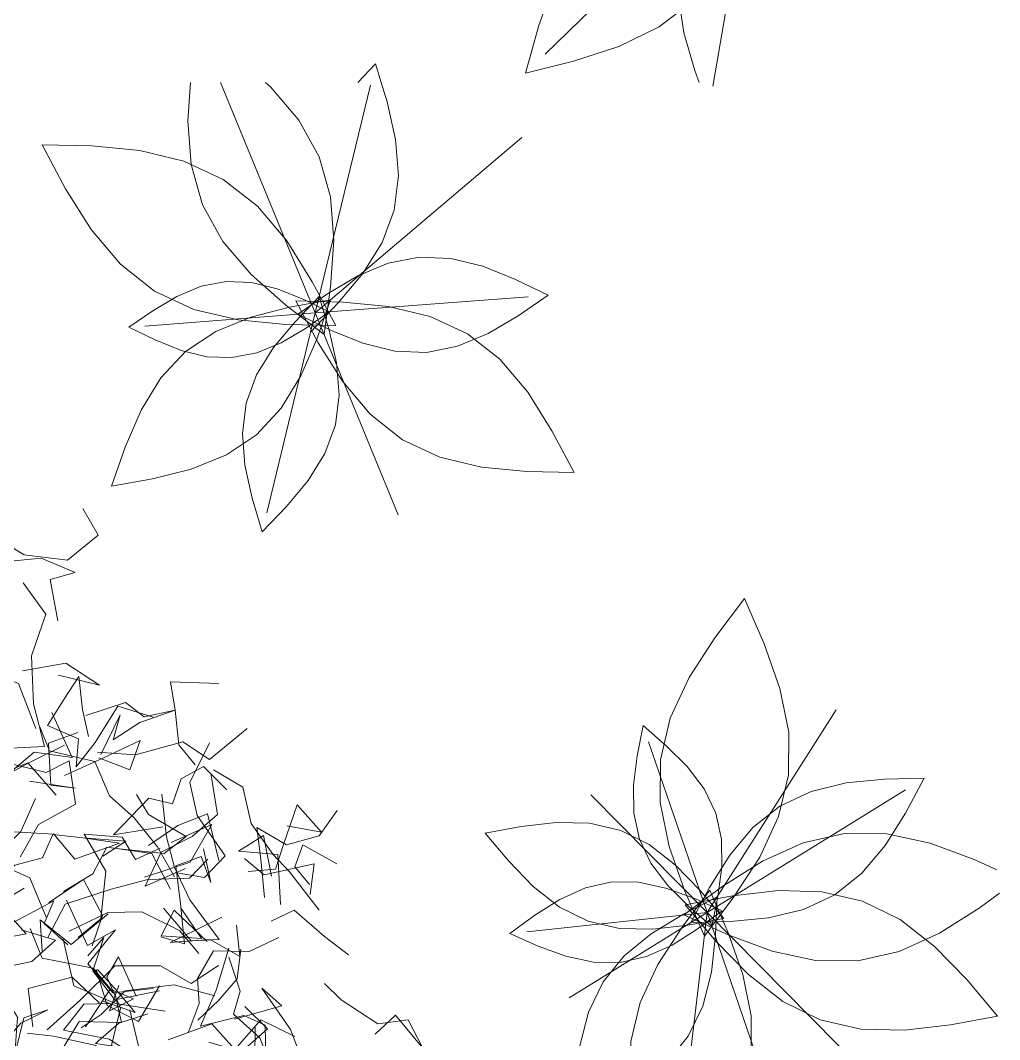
# Model space of a CAD drawing. Header units: metres. Extents: x 0 to 46.1, y -33.1 to 1.9.
# Drawn here: x 42.784 to 43.634, y -18.83 to -17.946 of the extents above; entities that cross this region are included whole.
import ezdxf

# ---------------------------------------------------------------- set-up
doc = ezdxf.new("R2010")
doc.units = ezdxf.units.M
doc.header["$LTSCALE"] = 0.02
doc.layers.add('AB_EXT_MASSIF', color=8, linetype='Continuous', lineweight=9)
doc.layers.add('BLOC_FEUILLAGE', color=7, linetype='Continuous', lineweight=13)
doc.layers.add('ARCHIBOOKS_ARBRE', color=7, linetype='Continuous')

# ---------------------------------------------------------------- blocks, each defined once
blk = doc.blocks.new('AB_ALPHA_11ed163862f4b453')
at = {"layer": 'BLOC_FEUILLAGE', "color": 8, "lineweight": 13, "true_color": 0x878787, "transparency": 33554585}
for points in [[(2.259, 1.471), (2.3184, 1.448), (2.327, 1.5015), (2.3705, 1.4128), (2.4428, 1.3519), (2.5282, 1.3612), (2.5317, 1.4275)], [(2.2098, 1.3303), (2.2262, 1.3803), (2.3052, 1.4344), (2.3976, 1.386), (2.4423, 1.3204), (2.3884, 1.3372), (2.3538, 1.2526)], [(1.829, 1.2761), (1.8879, 1.369), (1.9901, 1.3371), (2.0656, 1.3335), (2.1501, 1.2693), (2.2082, 1.1855), (2.1862, 1.0828)], [(2.117, 1.0768), (2.1812, 1.0397), (2.2114, 1.1308), (2.2642, 1.22), (2.3396, 1.2791), (2.3352, 1.3626)], [(2.2904, 1.1532), (2.3536, 1.0866), (2.3179, 1.166), (2.2303, 1.2039)], [(1.9948, 1.1236), (2.0078, 1.0487), (2.0749, 1.0405), (2.1316, 1.0299), (2.145, 0.9376)], [(2.4131, 0.9646), (2.3621, 1.0268), (2.278, 0.9868), (2.2147, 0.9654), (2.2522, 1.0137), (2.2115, 1.0742), (2.2886, 1.1101)], [(2.2716, 1.1022), (2.3258, 1.1267), (2.2938, 1.0622), (2.2725, 1.006)], [(2.2186, 1.0185), (2.1336, 1.0287), (2.0822, 1.0325), (2.1555, 1.042), (2.218, 0.9871), (2.2344, 1.0931)], [(2.1961, 1.0811), (2.185, 1.0262), (2.2553, 0.9532), (2.2411, 0.8731), (2.26, 0.8041), (2.2679, 0.7236), (2.2636, 0.6494)], [(1.9887, 1.023), (2.0874, 1.0606), (2.1536, 0.9906), (2.2088, 0.9846), (2.1696, 0.8982), (2.0781, 0.9051), (2.0058, 0.8671)], [(2.2579, 1.0259), (2.1924, 1.0413), (2.1467, 0.9621), (2.1874, 0.928), (2.113, 0.9944)], [(2.4334, 0.8288), (2.4272, 0.8845), (2.4617, 0.9517), (2.3972, 0.9758), (2.3805, 1.0244), (2.2928, 1.0472)], [(2.2737, 0.9586), (2.3561, 1.0079), (2.3134, 0.9708), (2.383, 0.9709), (2.4614, 0.9515), (2.4868, 1.0087), (2.5725, 0.9483)], [(2.1037, 0.956), (2.0378, 0.9132), (1.9487, 0.8963), (1.9991, 0.8184), (1.9826, 0.7275)], [(2.2664, 0.9549), (2.3087, 0.897), (2.3618, 0.9379), (2.2749, 0.95), (2.1833, 0.9638)], [(2.2709, 0.9668), (2.3366, 0.9174), (2.4381, 0.8852), (2.4658, 0.8213), (2.5708, 0.8332)], [(2.0235, 0.9212), (2.0945, 0.8698), (2.1029, 0.7989), (2.2031, 0.7756), (2.1432, 0.8284), (2.2172, 0.7719), (2.1577, 0.7712)], [(1.8458, 0.754), (1.9262, 0.7208), (1.9176, 0.7754), (1.8461, 0.7495), (1.745, 0.7418), (1.705, 0.7893), (1.7127, 0.8953)], [(2.1432, 0.8285), (2.0921, 0.8697), (2.0461, 0.8399), (1.9867, 0.8594), (1.9371, 0.8494), (1.8599, 0.8467), (1.7981, 0.8447)], [(2.1961, 0.7653), (2.2724, 0.7036), (2.3325, 0.7088), (2.2902, 0.7933), (2.2917, 0.8441)], [(2.4855, 0.8514), (2.4027, 0.803), (2.3775, 0.734), (2.3803, 0.6277), (2.3173, 0.6123), (2.2698, 0.6561)], [(2.0165, 0.6525), (2.0798, 0.6596), (2.1454, 0.7403), (2.1494, 0.8338), (2.215, 0.7834), (2.2132, 0.7271), (2.2714, 0.7183)], [(2.3015, 0.7542), (2.2024, 0.7976), (2.3094, 0.8225), (2.3461, 0.7847), (2.3916, 0.8199), (2.4469, 0.8159), (2.4614, 0.7457)], [(1.7708, 0.7802), (1.8672, 0.7959), (1.8342, 0.6912), (1.9043, 0.6638), (1.9723, 0.6751), (1.9229, 0.7334)], [(1.9763, 0.8062), (1.9092, 0.8089), (1.9053, 0.7574), (2.0153, 0.7481), (1.9712, 0.7182), (1.9889, 0.6515)], [(2.2064, 0.6053), (2.2181, 0.5131), (2.271, 0.4824), (2.2641, 0.5892), (2.2749, 0.6664), (2.2965, 0.7316), (2.3382, 0.8145)], [(2.4873, 0.4176), (2.4788, 0.5224), (2.4691, 0.574), (2.4655, 0.6556), (2.4937, 0.7316), (2.4609, 0.7978)], [(2.2421, 0.6317), (2.2499, 0.7185), (2.1756, 0.7828), (2.1186, 0.7512), (2.0444, 0.754)], [(2.2932, 0.6513), (2.1988, 0.6669), (2.2685, 0.7102), (2.3434, 0.7015), (2.4155, 0.7114), (2.4519, 0.7947)], [(2.0048, 0.7509), (2.0949, 0.7515), (2.087, 0.6636), (2.0327, 0.6211)], [(2.099, 0.6606), (1.9955, 0.6483), (1.9682, 0.7296), (1.9351, 0.6703)], [(2.0397, 0.7344), (2.0242, 0.6275), (2.0934, 0.6226), (2.0031, 0.5937), (2.0141, 0.5111), (2.0929, 0.4716)], [(2.3633, 0.627), (2.3978, 0.7252), (2.33, 0.7389), (2.2536, 0.7369)], [(1.8474, 0.4643), (1.9195, 0.4986), (1.9948, 0.4471), (2.0169, 0.5053), (2.0077, 0.5794), (1.9271, 0.6578), (1.94, 0.7259)], [(1.9611, 0.6885), (2.0325, 0.7284), (2.1339, 0.7012), (2.2115, 0.6758), (2.2893, 0.6287), (2.3451, 0.6417)], [(2.2984, 0.7158), (2.393, 0.7001), (2.3093, 0.6572), (2.2083, 0.6843)], [(1.9876, 0.6674), (1.952, 0.5701), (2.0067, 0.4885), (2.0879, 0.4157)], [(2.0079, 0.6748), (2.1, 0.663), (2.1632, 0.6242), (2.2093, 0.5455), (2.2172, 0.4809)], [(2.1674, 0.5563), (2.203, 0.5157), (2.2428, 0.5929), (2.2786, 0.6676), (2.3359, 0.6545), (2.3227, 0.596), (2.3491, 0.6658)], [(1.8131, 0.655), (1.8122, 0.5798), (1.7634, 0.5149), (1.8228, 0.5712), (1.8759, 0.5572), (1.8109, 0.5647), (1.7543, 0.5486)], [(2.403, 0.5054), (2.4413, 0.5791), (2.4717, 0.6417), (2.505, 0.5753), (2.5749, 0.553), (2.6376, 0.5777)], [(1.9778, 0.509), (1.9586, 0.5875), (1.8651, 0.6189), (1.8288, 0.5435)], [(2.1016, 0.4597), (2.0101, 0.4961), (2.004, 0.5752), (2.063, 0.6224), (2.0125, 0.6083)], [(2.404, 0.572), (2.456, 0.544), (2.4983, 0.578), (2.5719, 0.6355), (2.5833, 0.5567), (2.5281, 0.6097)], [(2.4237, 0.4736), (2.4775, 0.5679), (2.4101, 0.6207), (2.4745, 0.6195), (2.4408, 0.5355)], [(2.4892, 0.4568), (2.5331, 0.5079), (2.4291, 0.5471), (2.4126, 0.6002)], [(2.2468, 0.4933), (2.2238, 0.589), (2.1698, 0.5574), (2.2396, 0.5055), (2.2383, 0.5835)], [(1.8517, 0.5215), (1.946, 0.5364), (2.0501, 0.5581), (2.133, 0.5038), (2.1681, 0.4357), (2.2388, 0.4365)], [(2.0283, 0.3493), (1.9474, 0.4151), (2.0101, 0.4743), (2.0224, 0.5471), (2.0671, 0.5702), (2.0532, 0.4777)], [(2.0139, 0.5716), (2.0246, 0.5068), (2.0314, 0.4489), (1.9856, 0.509)], [(2.1072, 0.4687), (2.027, 0.4288), (1.9895, 0.4948), (2.0118, 0.5735)], [(2.5001, 0.4757), (2.4943, 0.5257), (2.5344, 0.5557), (2.574, 0.4813)], [(1.811, 0.5389), (1.8556, 0.5026), (1.9218, 0.4349), (1.8676, 0.406)], [(2.3193, 0.4878), (2.2882, 0.4271), (2.2546, 0.4929), (2.1779, 0.5353), (2.244, 0.527), (2.3022, 0.5201)], [(2.0251, 0.4604), (1.9877, 0.3545), (1.9526, 0.4311), (1.8805, 0.5017), (1.9483, 0.5249), (1.9962, 0.4954)], [(1.9248, 0.4815), (2.014, 0.521), (2.0447, 0.4761), (1.9873, 0.4822), (2.034, 0.5174)], [(1.9153, 0.4849), (1.9678, 0.4857), (2.039, 0.5006), (2.1356, 0.4533), (2.1961, 0.385)], [(2.382, 0.4159), (2.3116, 0.4254), (2.2472, 0.4689), (2.185, 0.4372), (2.1585, 0.3897), (2.1045, 0.3496)], [(2.0548, 0.3461), (1.9704, 0.3978), (1.9228, 0.4395), (1.9895, 0.4491), (2.0533, 0.4319)], [(2.2783, 0.4556), (2.2058, 0.3941), (2.1343, 0.3468), (2.2261, 0.3154), (2.2529, 0.2725), (2.2153, 0.211)], [(2.3869, 0.4544), (2.442, 0.4469), (2.4664, 0.3637), (2.4877, 0.3022)], [(2.2986, 0.4394), (2.2568, 0.3897), (2.1984, 0.3723), (2.1368, 0.3607)], [(2.2164, 0.1975), (2.2285, 0.2557), (2.2089, 0.3297), (2.2481, 0.3634), (2.2674, 0.4392)], [(2.0594, 0.3605), (2.1577, 0.3377), (2.1691, 0.2641), (2.2516, 0.2877), (2.2943, 0.2168)], [(2.2044, 0.3196), (2.3064, 0.288), (2.291, 0.3437), (2.2943, 0.2343), (2.2812, 0.1736), (2.3673, 0.1261)], [(2.2381, 0.3305), (2.2535, 0.2632), (2.1789, 0.252), (2.1304, 0.308)], [(2.2323, 0.2796), (2.197, 0.2273), (2.2433, 0.2001), (2.2441, 0.1474), (2.22, 0.0686)], [(2.4105, 0.2778), (2.4215, 0.2288), (2.4599, 0.1417), (2.5195, 0.1135), (2.513, 0.0443), (2.5021, 0.1366), (2.4426, 0.1264)]]:
    blk.add_lwpolyline(points, dxfattribs=at)

msp = doc.modelspace()

# ---------------------------------------------------------------- linework, layer by layer
at = {"layer": 'AB_EXT_MASSIF', "lineweight": 9, "true_color": 0x606060, "transparency": 33554597}
for points in [[(43.43487, -17.78555), (43.42333, -17.8268), (43.4095, -17.8657), (43.39144, -17.90026), (43.36787, -17.92914), (43.33833, -17.95187), (43.30327, -17.96893), (43.26399, -17.98164), (43.22242, -17.992), (43.23397, -17.95075), (43.2478, -17.91185), (43.26585, -17.87729), (43.28942, -17.84841), (43.31896, -17.82568), (43.35402, -17.80862), (43.3933, -17.79591), (43.43487, -17.78555)], [(43.37313, -18), (43.36927, -17.98959), (43.35969, -17.95713), (43.35502, -17.92552), (43.35673, -17.89501), (43.36537, -17.8657), (43.3804, -17.8375), (43.40033, -17.81015), (43.4229, -17.78325)], [(43.42, -17.8), (43.23942, -17.97548)], [(43.42, -17.8), (43.38538, -18)], [(43.07688, -18), (43.09241, -17.98381), (43.09722, -18)], [(43.04769, -18.21867), (43.01457, -18.19331), (42.9844, -18.16674), (42.95969, -18.13792), (42.94211, -18.10617), (42.93224, -18.07124), (42.92951, -18.03338), (42.93177, -18)], [(43.04, -18.2), (42.95767, -18)], [(42.99677, -18), (43.00117, -18.00388), (43.02588, -18.03269), (43.04347, -18.06445), (43.05333, -18.09938), (43.05607, -18.13724), (43.05335, -18.17735), (43.04769, -18.21867)], [(43.09722, -18), (43.10226, -18.01697), (43.10955, -18.0495), (43.11208, -18.08088), (43.1084, -18.11075), (43.09799, -18.13899), (43.08137, -18.16573), (43.06, -18.19131), (43.03606, -18.21627)], [(43.04, -18.2), (43.0879, -18.00241)], [(43.38538, -18), (43.3848, -18.00337)], [(43.04, -18.2), (43.21914, -18.04768)], [(43.05784, -18.21098), (43.01458, -18.2099), (42.97305, -18.20599), (42.93474, -18.19687), (42.90062, -18.18094), (42.87104, -18.15764), (42.84565, -18.12753), (42.82347, -18.09221), (42.80303, -18.05407), (42.84629, -18.05516), (42.88782, -18.05906), (42.92613, -18.06818), (42.96025, -18.08411), (42.98983, -18.10741), (43.01522, -18.13752), (43.0374, -18.17284), (43.05784, -18.21098)], [(43.02479, -18.20116), (43.05074, -18.18329), (43.07687, -18.16782), (43.10335, -18.15679), (43.13027, -18.15157), (43.15766, -18.15264), (43.18551, -18.15951), (43.21369, -18.17083), (43.24205, -18.18455), (43.21611, -18.20242), (43.18997, -18.21789), (43.1635, -18.22891), (43.13658, -18.23413), (43.10918, -18.23307), (43.08134, -18.2262), (43.05316, -18.21488), (43.02479, -18.20116)], [(43.05217, -18.19907), (43.0314, -18.21337), (43.01049, -18.22575), (42.9893, -18.23458), (42.96776, -18.23875), (42.94583, -18.2379), (42.92355, -18.2324), (42.901, -18.22335), (42.8783, -18.21237), (42.89906, -18.19806), (42.91998, -18.18568), (42.94117, -18.17686), (42.96271, -18.17268), (42.98463, -18.17353), (43.00692, -18.17903), (43.02947, -18.18809), (43.05217, -18.19907)], [(43.05331, -18.18869), (43.0413, -18.22271), (43.0275, -18.25463), (43.01039, -18.28267), (42.98897, -18.30562), (42.96287, -18.32308), (42.93245, -18.33545), (42.89873, -18.34394), (42.86321, -18.35032), (42.87522, -18.31629), (42.88902, -18.28437), (42.90612, -18.25634), (42.92755, -18.23338), (42.95365, -18.21593), (42.98407, -18.20355), (43.01779, -18.19507), (43.05331, -18.18869)], [(43.04346, -18.18572), (43.05211, -18.21481), (43.0585, -18.24336), (43.06072, -18.27089), (43.05749, -18.2971), (43.04836, -18.32188), (43.03378, -18.34534), (43.01503, -18.36779), (42.99402, -18.38969), (42.98537, -18.3606), (42.97897, -18.33206), (42.97675, -18.30452), (42.97999, -18.27831), (42.98912, -18.25353), (43.0037, -18.23007), (43.02245, -18.20762), (43.04346, -18.18572)], [(43.02309, -18.18958), (43.06411, -18.19062), (43.10348, -18.19432), (43.13981, -18.20297), (43.17217, -18.21807), (43.20022, -18.24017), (43.22429, -18.26872), (43.24532, -18.30221), (43.26471, -18.33838), (43.22368, -18.33735), (43.18431, -18.33364), (43.14798, -18.325), (43.11562, -18.30989), (43.08757, -18.2878), (43.0635, -18.25925), (43.04247, -18.22575), (43.02309, -18.18958)], [(43.04, -18.2), (43.22467, -18.18587)], [(43.04, -18.2), (42.89221, -18.2113)], [(43.04, -18.2), (42.99797, -18.37337)], [(43.04, -18.2), (43.11203, -18.37499)], [(43.37756, -18.74049), (43.36063, -18.70136), (43.34694, -18.66262), (43.33924, -18.62459), (43.33937, -18.58749), (43.34796, -18.5514), (43.36437, -18.51624), (43.38678, -18.48179), (43.41242, -18.44773), (43.42935, -18.48686), (43.44304, -18.52561), (43.45074, -18.56364), (43.45061, -18.60074), (43.44202, -18.63683), (43.42561, -18.67199), (43.4032, -18.70643), (43.37756, -18.74049)], [(43.38, -18.72), (43.492, -18.54422)], [(43.38418, -18.7322), (43.36404, -18.71476), (43.34583, -18.69665), (43.33118, -18.67733), (43.32119, -18.65641), (43.31624, -18.63375), (43.31595, -18.6095), (43.31922, -18.58403), (43.32443, -18.5579), (43.34457, -18.57534), (43.36278, -18.59345), (43.37743, -18.61277), (43.38742, -18.6337), (43.39237, -18.65635), (43.39266, -18.6806), (43.38939, -18.70607), (43.38418, -18.7322)], [(43.38, -18.72), (43.32921, -18.57185)], [(43.36584, -18.72877), (43.38201, -18.6984), (43.39957, -18.67027), (43.4197, -18.64627), (43.44317, -18.62768), (43.47026, -18.61494), (43.50071, -18.6076), (43.53372, -18.60441), (43.56812, -18.60345), (43.55194, -18.63382), (43.53438, -18.66196), (43.51426, -18.68595), (43.49079, -18.70454), (43.46369, -18.71728), (43.43325, -18.72462), (43.40024, -18.72781), (43.36584, -18.72877)], [(43.38, -18.72), (43.27915, -18.61787)], [(43.38, -18.72), (43.55193, -18.61348)], [(43.3945, -18.72518), (43.36323, -18.731), (43.33277, -18.73452), (43.30382, -18.73381), (43.27686, -18.72756), (43.25203, -18.71532), (43.22918, -18.69754), (43.20784, -18.67552), (43.18732, -18.65121), (43.21859, -18.64539), (43.24905, -18.64186), (43.278, -18.64258), (43.30496, -18.64883), (43.32979, -18.66107), (43.35264, -18.67885), (43.37398, -18.70087), (43.3945, -18.72518)], [(43.35967, -18.72216), (43.39373, -18.69718), (43.42814, -18.67542), (43.46318, -18.6596), (43.49904, -18.65154), (43.53579, -18.65188), (43.57337, -18.65998), (43.61159, -18.67403), (43.63143, -18.68291)], [(43.39288, -18.71863), (43.3713, -18.73445), (43.34951, -18.74824), (43.32732, -18.75826), (43.3046, -18.76336), (43.28132, -18.76315), (43.25752, -18.75801), (43.23332, -18.74912), (43.2089, -18.73818), (43.23047, -18.72236), (43.25227, -18.70858), (43.27446, -18.69856), (43.29717, -18.69345), (43.32045, -18.69367), (43.34426, -18.6988), (43.36846, -18.7077), (43.39288, -18.71863)], [(43.38869, -18.70637), (43.38733, -18.73973), (43.38383, -18.77172), (43.37634, -18.80118), (43.36364, -18.82731), (43.34532, -18.84986), (43.32179, -18.86909), (43.29427, -18.88579), (43.2646, -18.90111), (43.26595, -18.86774), (43.26946, -18.83575), (43.27695, -18.8063), (43.28964, -18.78016), (43.30797, -18.75761), (43.3315, -18.73838), (43.35902, -18.72169), (43.38869, -18.70637)], [(43.38229, -18.70076), (43.39818, -18.73749), (43.41103, -18.77386), (43.41826, -18.80956), (43.41814, -18.84438), (43.41008, -18.87826), (43.39467, -18.91126), (43.37364, -18.9436), (43.34957, -18.97557), (43.33368, -18.93884), (43.32083, -18.90247), (43.3136, -18.86677), (43.31372, -18.83195), (43.32178, -18.79807), (43.33719, -18.76507), (43.35822, -18.73273), (43.38229, -18.70076)], [(43.6337, -18.70334), (43.61608, -18.71627), (43.58167, -18.73803), (43.54663, -18.75386), (43.51077, -18.76192), (43.47401, -18.76157), (43.43643, -18.75347), (43.39822, -18.73942), (43.35967, -18.72216)], [(43.36103, -18.71323), (43.40193, -18.70562), (43.44176, -18.70101), (43.47961, -18.70194), (43.51488, -18.71012), (43.54735, -18.72613), (43.57723, -18.74938), (43.60514, -18.77817), (43.63197, -18.80996), (43.59107, -18.81757), (43.55124, -18.82218), (43.51339, -18.82124), (43.47812, -18.81307), (43.44566, -18.79706), (43.41577, -18.77381), (43.38787, -18.74502), (43.36103, -18.71323)], [(43.38, -18.72), (43.22362, -18.73662)], [(43.38, -18.72), (43.26039, -18.79411)], [(43.38, -18.72), (43.35219, -18.95358)], [(43.38, -18.72), (43.53842, -18.88043)], [(43.38, -18.72), (43.45599, -18.94164)]]:
    msp.add_lwpolyline(points, dxfattribs=at)

# ---------------------------------------------------------------- block references
at = {"layer": 'ARCHIBOOKS_ARBRE', "transparency": 33554687, "xscale": 0.4, "yscale": 0.4, "rotation": 33}
msp.add_blockref('AB_ALPHA_11ed163862f4b453', (42.3, -19.4), dxfattribs=at)

doc.saveas('drawing.dxf')
